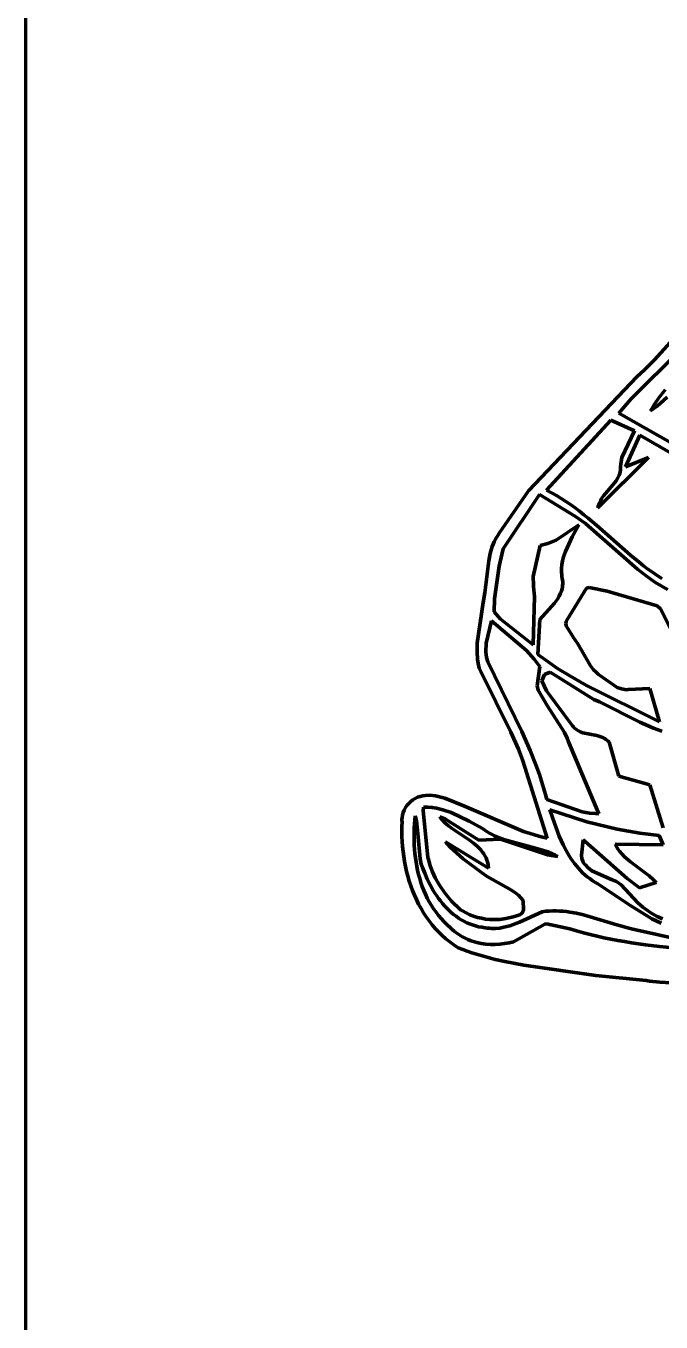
# Model space of a CAD drawing. Header units: millimetres. Extents: x 0 to 12.5, y 0 to 14.6.
# Drawn here: x 0 to 2.212, y 2.787 to 7.299 of the extents above; entities that cross this region are included whole.
import ezdxf

# ---------------------------------------------------------------- set-up
doc = ezdxf.new("R2010")
doc.units = ezdxf.units.MM
doc.layers.add('color#131313ff', color=7, linetype='CONTINUOUS', lineweight=100)
doc.layers.add('color#fcfcfcff', color=7, linetype='CONTINUOUS', lineweight=100)

msp = doc.modelspace()

# ---------------------------------------------------------------- linework, layer by layer
at = {"layer": 'color#131313ff'}
for p, q in [((2.1892, 6.1361), (2.2676, 6.222)), ((2.2803, 6.1714), (2.1064, 5.9994)), ((2.1294, 6.0783), (2.1539, 6.1009)), ((2.1539, 6.1009), (2.1892, 6.1361)), ((1.7503, 5.6805), (2.1294, 6.0783)), ((2.1895, 5.982), (2.2046, 6.0043)), ((2.2337, 6.0071), (2.1984, 5.9758)), ((2.2046, 6.0043), (2.2269, 6.0324)), ((2.1064, 5.9994), (2.0646, 5.9511)), ((2.1984, 5.9758), (2.1759, 5.9585)), ((2.1759, 5.9585), (2.1802, 5.9665)), ((2.1802, 5.9665), (2.1895, 5.982)), ((2.0377, 5.9261), (1.8129, 5.6827)), ((2.1192, 5.8894), (2.0377, 5.9261)), ((2.0646, 5.9511), (2.3041, 5.8153)), ((2.0759, 5.7966), (2.1192, 5.8894)), ((2.1377, 5.8745), (2.0882, 5.7637)), ((2.2753, 5.7957), (2.1377, 5.8745)), ((2.1688, 5.7962), (1.9922, 5.6214)), ((2.0716, 5.7736), (2.0759, 5.7966)), ((2.0882, 5.7637), (2.1688, 5.7962)), ((2.0643, 5.7302), (2.0664, 5.7353)), ((2.0664, 5.7353), (2.0682, 5.7406)), ((2.0682, 5.7406), (2.0696, 5.7462)), ((2.0696, 5.7462), (2.0705, 5.7519)), ((2.0705, 5.7519), (2.071, 5.7579)), ((2.071, 5.7641), (2.0716, 5.7736)), ((2.071, 5.7579), (2.071, 5.7641)), ((2.0117, 5.6628), (2.0459, 5.7022)), ((2.0459, 5.7022), (2.0561, 5.7157)), ((2.0561, 5.7157), (2.0619, 5.7252)), ((2.0619, 5.7252), (2.0643, 5.7302)), ((1.6482, 5.5327), (1.7503, 5.6805)), ((1.7893, 5.6674), (1.6622, 5.4785)), ((1.9145, 5.5911), (1.7893, 5.6674)), ((1.8129, 5.6827), (1.8305, 5.6737)), ((1.8305, 5.6737), (1.8476, 5.6642)), ((1.8476, 5.6642), (1.8643, 5.6541)), ((1.8643, 5.6541), (1.8807, 5.6436)), ((1.8807, 5.6436), (1.8968, 5.6326)), ((1.9972, 5.6383), (1.9996, 5.6435)), ((1.9996, 5.6435), (2.0022, 5.6486)), ((2.0022, 5.6486), (2.0052, 5.6535)), ((2.0052, 5.6535), (2.0117, 5.6628)), ((1.8968, 5.6326), (1.9126, 5.6213)), ((1.9126, 5.6213), (1.9281, 5.6095)), ((1.9281, 5.6095), (1.9435, 5.5975)), ((1.9435, 5.5975), (1.9586, 5.5852)), ((1.9922, 5.6214), (1.9935, 5.6273)), ((1.9935, 5.6273), (1.9952, 5.6329)), ((1.9952, 5.6329), (1.9972, 5.6383)), ((1.8468, 5.5084), (1.9257, 5.562)), ((1.9257, 5.562), (1.9025, 5.5199)), ((1.9485, 5.5666), (1.9145, 5.5911)), ((1.9592, 5.5575), (1.9485, 5.5666)), ((1.9586, 5.5852), (1.9883, 5.56)), ((2.13, 5.4076), (1.9592, 5.5575)), ((1.9883, 5.56), (2.1055, 5.4566)), ((1.631, 5.5025), (1.6347, 5.5102)), ((1.6347, 5.5102), (1.6388, 5.5178)), ((1.6388, 5.5178), (1.6433, 5.5253)), ((1.6433, 5.5253), (1.6482, 5.5327)), ((1.8175, 5.4967), (1.8468, 5.5084)), ((1.9025, 5.5199), (1.8789, 5.4698)), ((1.6118, 5.4373), (1.6171, 5.4623)), ((1.6171, 5.4623), (1.6218, 5.4787)), ((1.6218, 5.4787), (1.6245, 5.4867)), ((1.6245, 5.4867), (1.6276, 5.4946)), ((1.6276, 5.4946), (1.631, 5.5025)), ((1.6622, 5.4785), (1.6484, 5.4187)), ((1.767, 5.3828), (1.7912, 5.4903)), ((1.7912, 5.4903), (1.8175, 5.4967)), ((1.8789, 5.4698), (1.8723, 5.4503)), ((1.5987, 5.3258), (1.6118, 5.4373)), ((1.6484, 5.4187), (1.6315, 5.3046)), ((1.8667, 5.4238), (1.8655, 5.4103)), ((1.869, 5.4372), (1.8667, 5.4238)), ((1.8723, 5.4503), (1.869, 5.4372)), ((2.1055, 5.4566), (2.1356, 5.4319)), ((2.1356, 5.4319), (2.1509, 5.4199)), ((2.1509, 5.4199), (2.1665, 5.4082)), ((1.7675, 5.3526), (1.767, 5.3828)), ((1.8655, 5.4103), (1.8654, 5.4035)), ((1.8654, 5.4035), (1.8656, 5.3966)), ((1.8656, 5.3966), (1.8661, 5.3896)), ((1.8661, 5.3896), (1.8669, 5.3826)), ((1.8669, 5.3826), (1.8682, 5.3756)), ((1.8682, 5.3756), (1.8691, 5.3693)), ((2.1599, 5.3845), (2.13, 5.4076)), ((2.1908, 5.3628), (2.1599, 5.3845)), ((2.1665, 5.4082), (2.1823, 5.3969)), ((2.1823, 5.3969), (2.1984, 5.386)), ((2.1984, 5.386), (2.2148, 5.3755)), ((1.5929, 5.2921), (1.5987, 5.3258)), ((1.7681, 5.3476), (1.7675, 5.3526)), ((1.7718, 5.3126), (1.7681, 5.3476)), ((1.8642, 5.3292), (1.8621, 5.3239)), ((1.866, 5.3346), (1.8642, 5.3292)), ((1.8674, 5.3401), (1.866, 5.3346)), ((1.8685, 5.3457), (1.8674, 5.3401)), ((1.8693, 5.3514), (1.8685, 5.3457)), ((1.8691, 5.3693), (1.8696, 5.3632)), ((1.8696, 5.3572), (1.8693, 5.3514)), ((1.8696, 5.3632), (1.8696, 5.3572)), ((1.8837, 5.2305), (1.9521, 5.3418)), ((1.9521, 5.3418), (1.9623, 5.3442)), ((1.9623, 5.3442), (2.0244, 5.331)), ((2.0244, 5.331), (2.1984, 5.2802)), ((2.2121, 5.3493), (2.1908, 5.3628)), ((2.2341, 5.3367), (2.2121, 5.3493)), ((1.5722, 5.1503), (1.5929, 5.2921)), ((1.6315, 5.3046), (1.6312, 5.2587)), ((1.7666, 5.1443), (1.7718, 5.3126)), ((1.8408, 5.2895), (1.7895, 5.2327)), ((1.8512, 5.3038), (1.8408, 5.2895)), ((1.8571, 5.3137), (1.8512, 5.3038)), ((1.8621, 5.3239), (1.8571, 5.3137)), ((2.1984, 5.2802), (2.2103, 5.2696)), ((1.6312, 5.2587), (1.6513, 5.2354)), ((1.6513, 5.2354), (1.7666, 5.1443)), ((2.2103, 5.2696), (2.2447, 5.2017)), ((1.6216, 5.2281), (1.6031, 5.1499)), ((1.744, 5.1243), (1.6216, 5.2281)), ((1.7895, 5.2327), (1.7834, 5.1102)), ((1.8806, 5.219), (1.8818, 5.2258)), ((1.8816, 5.2103), (1.8806, 5.219)), ((1.9051, 5.173), (1.8816, 5.2103)), ((1.8818, 5.2258), (1.8837, 5.2305)), ((1.5718, 5.1186), (1.5722, 5.1503)), ((1.6031, 5.1499), (1.6022, 5.1199)), ((1.9062, 5.1711), (1.9051, 5.173)), ((1.9222, 5.1483), (1.9062, 5.1711)), ((1.9668, 5.071), (1.9222, 5.1483)), ((1.5734, 5.0949), (1.5718, 5.1186)), ((1.6022, 5.1199), (1.6046, 5.1001)), ((1.6046, 5.1001), (1.6083, 5.0854)), ((1.7707, 5.0944), (1.744, 5.1243)), ((1.7834, 5.1102), (1.8105, 5.0906)), ((1.5756, 5.0791), (1.5734, 5.0949)), ((1.5788, 5.0633), (1.5756, 5.0791)), ((1.5842, 5.0514), (1.5788, 5.0633)), ((1.6083, 5.0854), (1.7275, 4.8427)), ((1.7852, 5.0751), (1.7707, 5.0944)), ((1.781, 5.0016), (1.7897, 5.0684)), ((1.7897, 5.0684), (1.7852, 5.0751)), ((1.8105, 5.0906), (1.852, 5.0625)), ((1.852, 5.0625), (1.8945, 5.0359)), ((1.9771, 5.0579), (1.9668, 5.071)), ((1.9848, 5.0499), (1.9771, 5.0579)), ((1.6895, 4.8404), (1.5842, 5.0514)), ((1.8062, 5.0408), (1.7968, 5.0194)), ((1.7968, 5.0194), (1.8137, 4.9842)), ((1.8261, 5.0492), (1.8062, 5.0408)), ((1.9786, 4.9536), (1.8261, 5.0492)), ((1.8945, 5.0359), (1.9523, 5.0024)), ((1.9932, 5.0424), (1.9848, 5.0499)), ((1.9977, 5.0389), (1.9932, 5.0424)), ((2.0595, 4.9959), (1.9977, 5.0389)), ((1.7845, 4.9867), (1.781, 5.0016)), ((1.7871, 4.9809), (1.7845, 4.9867)), ((1.8154, 4.9328), (1.7871, 4.9809)), ((1.8137, 4.9842), (1.9041, 4.8626)), ((1.9523, 5.0024), (2.2066, 4.8762)), ((2.0742, 4.9907), (2.0595, 4.9959)), ((2.0858, 4.9886), (2.0742, 4.9907)), ((2.0938, 4.9882), (2.0858, 4.9886)), ((2.098, 4.9883), (2.0938, 4.9882)), ((2.1733, 4.9922), (2.098, 4.9883)), ((2.2066, 4.8762), (2.1733, 4.9922)), ((1.8758, 4.839), (1.8154, 4.9328)), ((1.9978, 4.9455), (1.9786, 4.9536)), ((2.1381, 4.8757), (1.9978, 4.9455)), ((2.1855, 4.8543), (2.1381, 4.8757)), ((1.7159, 4.7806), (1.6895, 4.8404)), ((1.7275, 4.8427), (1.7564, 4.7767)), ((1.8846, 4.82), (1.8758, 4.839)), ((1.9041, 4.8626), (1.9074, 4.8585)), ((1.9074, 4.8585), (1.9108, 4.8548)), ((1.9108, 4.8548), (1.9145, 4.8515)), ((1.9145, 4.8515), (1.9184, 4.8486)), ((1.9184, 4.8486), (1.9224, 4.8461)), ((1.9224, 4.8461), (1.9266, 4.8438)), ((1.9266, 4.8438), (1.931, 4.8418)), ((1.931, 4.8418), (1.9401, 4.8385)), ((1.9401, 4.8385), (1.9889, 4.8283)), ((2.2147, 4.8434), (2.1855, 4.8543)), ((1.8896, 4.8068), (1.8846, 4.82)), ((1.9958, 4.5564), (1.8896, 4.8068)), ((1.9889, 4.8283), (2.0029, 4.8241)), ((2.0029, 4.8241), (2.0117, 4.8203)), ((2.0117, 4.8203), (2.0159, 4.818)), ((2.0159, 4.818), (2.02, 4.8153)), ((2.02, 4.8153), (2.0238, 4.8123)), ((2.0238, 4.8123), (2.0274, 4.809)), ((2.0274, 4.809), (2.0309, 4.8052)), ((2.0309, 4.8052), (2.065, 4.6869)), ((1.7298, 4.7438), (1.7159, 4.7806)), ((1.7381, 4.7189), (1.7298, 4.7438)), ((1.7564, 4.7767), (1.7763, 4.7265)), ((1.8154, 4.4714), (1.7381, 4.7189)), ((1.7763, 4.7265), (1.7885, 4.6926)), ((1.7885, 4.6926), (1.7997, 4.6584)), ((1.7997, 4.6584), (1.8099, 4.6237)), ((2.065, 4.6869), (2.1735, 4.6572)), ((2.1735, 4.6572), (2.2196, 4.5074)), ((1.3403, 4.5989), (1.3478, 4.6047)), ((1.3478, 4.6047), (1.3559, 4.6096)), ((1.3559, 4.6096), (1.3644, 4.6137)), ((1.3644, 4.6137), (1.3732, 4.6168)), ((1.3732, 4.6168), (1.3824, 4.6189)), ((1.3824, 4.6189), (1.3917, 4.6199)), ((1.3917, 4.6199), (1.4066, 4.6206)), ((1.4066, 4.6206), (1.426, 4.6189)), ((1.426, 4.6189), (1.459, 4.6105)), ((1.459, 4.6105), (1.5273, 4.5826)), ((1.8099, 4.6237), (1.8145, 4.6062)), ((1.8145, 4.6062), (1.9375, 4.5635)), ((1.3112, 4.5517), (1.3137, 4.5607)), ((1.3137, 4.5607), (1.3172, 4.5693)), ((1.3172, 4.5693), (1.3217, 4.5776)), ((1.3217, 4.5776), (1.3271, 4.5853)), ((1.3271, 4.5853), (1.3333, 4.5924)), ((1.3333, 4.5924), (1.3403, 4.5989)), ((1.3843, 4.5797), (1.3836, 4.5675)), ((1.3836, 4.5675), (1.4001, 4.4041)), ((1.3997, 4.5794), (1.3843, 4.5797)), ((1.415, 4.578), (1.3997, 4.5794)), ((1.43, 4.5756), (1.415, 4.578)), ((1.4522, 4.5703), (1.43, 4.5756)), ((1.4811, 4.5605), (1.4522, 4.5703)), ((1.5438, 4.5307), (1.4811, 4.5605)), ((1.5273, 4.5826), (1.7333, 4.4948)), ((1.9535, 4.5285), (1.8247, 4.57)), ((1.8247, 4.57), (1.8348, 4.5395)), ((1.9375, 4.5635), (1.9629, 4.5584)), ((1.9629, 4.5584), (1.9825, 4.5566)), ((1.3096, 4.511), (1.3103, 4.5281)), ((1.3097, 4.5376), (1.3099, 4.5424)), ((1.3098, 4.5329), (1.3097, 4.5376)), ((1.3103, 4.5281), (1.3098, 4.5329)), ((1.3099, 4.5424), (1.3112, 4.5517)), ((1.353, 4.5207), (1.3522, 4.5061)), ((1.3542, 4.5352), (1.353, 4.5207)), ((1.3556, 4.5496), (1.3542, 4.5352)), ((1.3602, 4.5312), (1.3556, 4.5496)), ((1.3655, 4.4874), (1.3602, 4.5312)), ((1.4466, 4.539), (1.4414, 4.546)), ((1.4414, 4.546), (1.4615, 4.5372)), ((1.4523, 4.5325), (1.4466, 4.539)), ((1.4583, 4.5262), (1.4523, 4.5325)), ((1.4647, 4.5202), (1.4583, 4.5262)), ((1.4615, 4.5372), (1.5774, 4.4644)), ((1.4714, 4.5145), (1.4647, 4.5202)), ((1.4854, 4.5037), (1.4714, 4.5145)), ((1.5905, 4.5046), (1.5438, 4.5307)), ((1.8348, 4.5395), (1.8578, 4.4781)), ((2.0588, 4.5027), (1.9535, 4.5285)), ((1.9825, 4.5566), (1.9958, 4.5564)), ((1.3095, 4.4938), (1.3096, 4.511)), ((1.3098, 4.4765), (1.3095, 4.4938)), ((1.3106, 4.4592), (1.3098, 4.4765)), ((1.3518, 4.4914), (1.3517, 4.4767)), ((1.3517, 4.4767), (1.3519, 4.4619)), ((1.3522, 4.5061), (1.3518, 4.4914)), ((1.3728, 4.3995), (1.3655, 4.4874)), ((1.5452, 4.464), (1.4854, 4.5037)), ((1.5774, 4.4644), (1.6524, 4.4677)), ((1.5985, 4.4988), (1.5905, 4.5046)), ((1.6067, 4.4935), (1.5985, 4.4988)), ((1.6151, 4.4886), (1.6067, 4.4935)), ((1.6236, 4.484), (1.6151, 4.4886)), ((1.6322, 4.4798), (1.6236, 4.484)), ((1.6499, 4.4722), (1.6322, 4.4798)), ((1.668, 4.4656), (1.6499, 4.4722)), ((1.6524, 4.4677), (1.8168, 4.4137)), ((1.7333, 4.4948), (1.7946, 4.4765)), ((1.7946, 4.4765), (1.8154, 4.4714)), ((1.8578, 4.4781), (1.8714, 4.4481)), ((2.1387, 4.4885), (2.0588, 4.5027)), ((2.2058, 4.4802), (2.1387, 4.4885)), ((2.2196, 4.4485), (2.2058, 4.4802)), ((1.3119, 4.4419), (1.3106, 4.4592)), ((1.3137, 4.4245), (1.3119, 4.4419)), ((1.316, 4.4072), (1.3137, 4.4245)), ((1.3519, 4.4619), (1.3525, 4.4471)), ((1.3525, 4.4471), (1.3534, 4.4323)), ((1.3534, 4.4323), (1.3548, 4.4176)), ((1.4763, 4.4406), (1.4618, 4.4582)), ((1.4618, 4.4582), (1.6115, 4.3673)), ((1.5232, 4.3995), (1.4763, 4.4406)), ((1.5593, 4.4536), (1.5452, 4.464)), ((1.566, 4.4481), (1.5593, 4.4536)), ((1.5724, 4.4425), (1.566, 4.4481)), ((1.5785, 4.4366), (1.5724, 4.4425)), ((1.5843, 4.4304), (1.5785, 4.4366)), ((1.5896, 4.424), (1.5843, 4.4304)), ((1.5944, 4.4172), (1.5896, 4.424)), ((1.7618, 4.4404), (1.668, 4.4656)), ((1.799, 4.4297), (1.7618, 4.4404)), ((1.8173, 4.4234), (1.799, 4.4297)), ((1.8351, 4.4161), (1.8173, 4.4234)), ((1.8714, 4.4481), (1.8814, 4.4287)), ((1.8814, 4.4287), (1.8924, 4.4099)), ((1.9354, 4.412), (1.9406, 4.4656)), ((1.9406, 4.4656), (1.9477, 4.4602)), ((1.9477, 4.4602), (2.0945, 4.3303)), ((2.056, 4.4439), (2.0529, 4.4502)), ((2.0529, 4.4502), (2.2196, 4.4485)), ((2.0594, 4.4379), (2.056, 4.4439)), ((2.0631, 4.4321), (2.0594, 4.4379)), ((2.067, 4.4266), (2.0631, 4.4321)), ((2.0755, 4.4163), (2.067, 4.4266)), ((1.3188, 4.39), (1.316, 4.4072)), ((1.3221, 4.3728), (1.3188, 4.39)), ((1.3548, 4.4176), (1.3565, 4.4029)), ((1.3565, 4.4029), (1.3587, 4.3882)), ((1.3587, 4.3882), (1.3612, 4.3736)), ((1.3772, 4.3811), (1.3728, 4.3995)), ((1.3813, 4.369), (1.3772, 4.3811)), ((1.4001, 4.4041), (1.4017, 4.3967)), ((1.4017, 4.3967), (1.4079, 4.375)), ((1.5872, 4.3518), (1.5232, 4.3995)), ((1.5987, 4.41), (1.5944, 4.4172)), ((1.6025, 4.4024), (1.5987, 4.41)), ((1.6058, 4.3943), (1.6025, 4.4024)), ((1.6084, 4.3858), (1.6058, 4.3943)), ((1.6103, 4.3768), (1.6084, 4.3858)), ((1.8168, 4.4137), (1.8524, 4.4077)), ((1.8438, 4.4121), (1.8351, 4.4161)), ((1.8524, 4.4077), (1.8438, 4.4121)), ((1.8924, 4.4099), (1.8982, 4.4008)), ((1.8982, 4.4008), (1.9043, 4.3919)), ((1.9043, 4.3919), (1.9106, 4.3832)), ((1.9106, 4.3832), (1.9173, 4.3748)), ((1.9366, 4.3998), (1.9354, 4.412)), ((1.9393, 4.3912), (1.9366, 4.3998)), ((1.9422, 4.3858), (1.9393, 4.3912)), ((1.9461, 4.3808), (1.9422, 4.3858)), ((1.9485, 4.3784), (1.9461, 4.3808)), ((1.9575, 4.3687), (1.9485, 4.3784)), ((2.0848, 4.4067), (2.0755, 4.4163)), ((2.1052, 4.3892), (2.0848, 4.4067)), ((2.1712, 4.3404), (2.1052, 4.3892)), ((1.326, 4.3557), (1.3221, 4.3728)), ((1.3303, 4.3388), (1.326, 4.3557)), ((1.3352, 4.3221), (1.3303, 4.3388)), ((1.3612, 4.3736), (1.3642, 4.3592)), ((1.3642, 4.3592), (1.3676, 4.3449)), ((1.3676, 4.3449), (1.3715, 4.3307)), ((1.3891, 4.3489), (1.3813, 4.369)), ((1.3979, 4.3288), (1.3891, 4.3489)), ((1.4079, 4.375), (1.4158, 4.3539)), ((1.4158, 4.3539), (1.4253, 4.3334)), ((1.4253, 4.3334), (1.4402, 4.3071)), ((1.6069, 4.338), (1.5872, 4.3518)), ((1.6914, 4.2908), (1.6069, 4.338)), ((1.6115, 4.3673), (1.6103, 4.3768)), ((1.9173, 4.3748), (1.9242, 4.3666)), ((1.9242, 4.3666), (1.9315, 4.3587)), ((1.9315, 4.3587), (1.939, 4.3511)), ((1.939, 4.3511), (1.9469, 4.3438)), ((1.9469, 4.3438), (1.9552, 4.3369)), ((1.9552, 4.3369), (1.9637, 4.3303)), ((1.9709, 4.3581), (1.9575, 4.3687)), ((2.0416, 4.3268), (1.9709, 4.3581)), ((2.1863, 4.3267), (2.1712, 4.3404)), ((1.3407, 4.3055), (1.3352, 4.3221)), ((1.3467, 4.2892), (1.3407, 4.3055)), ((1.3532, 4.2731), (1.3467, 4.2892)), ((1.3715, 4.3307), (1.3759, 4.3167)), ((1.3759, 4.3167), (1.3807, 4.3028)), ((1.3807, 4.3028), (1.386, 4.2892)), ((1.386, 4.2892), (1.3917, 4.2759)), ((1.4078, 4.309), (1.3979, 4.3288)), ((1.4187, 4.2896), (1.4078, 4.309)), ((1.4246, 4.2801), (1.4187, 4.2896)), ((1.4402, 4.3071), (1.4575, 4.2823)), ((1.7059, 4.2803), (1.6914, 4.2908)), ((1.9637, 4.3303), (1.9727, 4.324)), ((1.9727, 4.324), (1.982, 4.3182)), ((1.982, 4.3182), (1.9918, 4.3127)), ((1.9918, 4.3127), (2.1039, 4.2378)), ((2.0573, 4.3199), (2.0416, 4.3268)), ((2.0727, 4.3088), (2.0573, 4.3199)), ((2.1311, 4.2464), (2.0727, 4.3088)), ((2.0945, 4.3303), (2.1371, 4.2979)), ((2.1371, 4.2979), (2.1955, 4.3167)), ((2.1955, 4.3167), (2.1863, 4.3267)), ((1.3603, 4.2573), (1.3532, 4.2731)), ((1.3679, 4.2418), (1.3603, 4.2573)), ((1.3762, 4.2267), (1.3679, 4.2418)), ((1.3917, 4.2759), (1.398, 4.2627)), ((1.398, 4.2627), (1.4048, 4.2499)), ((1.4048, 4.2499), (1.4121, 4.2373)), ((1.4308, 4.2708), (1.4246, 4.2801)), ((1.4372, 4.2618), (1.4308, 4.2708)), ((1.4439, 4.2529), (1.4372, 4.2618)), ((1.4508, 4.2443), (1.4439, 4.2529)), ((1.458, 4.236), (1.4508, 4.2443)), ((1.4575, 4.2823), (1.4817, 4.2532)), ((1.4817, 4.2532), (1.5141, 4.2218)), ((1.7151, 4.2726), (1.7059, 4.2803)), ((1.7236, 4.2641), (1.7151, 4.2726)), ((1.7316, 4.2548), (1.7236, 4.2641)), ((1.7333, 4.2221), (1.7316, 4.2548)), ((2.1489, 4.2307), (2.1311, 4.2464)), ((1.3849, 4.2119), (1.3762, 4.2267)), ((1.3943, 4.1975), (1.3849, 4.2119)), ((1.4043, 4.1835), (1.3943, 4.1975)), ((1.4121, 4.2373), (1.42, 4.225)), ((1.42, 4.225), (1.4284, 4.2131)), ((1.4284, 4.2131), (1.4374, 4.2016)), ((1.4374, 4.2016), (1.4469, 4.1904)), ((1.4655, 4.2279), (1.458, 4.236)), ((1.4733, 4.2202), (1.4655, 4.2279)), ((1.4813, 4.2128), (1.4733, 4.2202)), ((1.4896, 4.2058), (1.4813, 4.2128)), ((1.4982, 4.1992), (1.4896, 4.2058)), ((1.5071, 4.193), (1.4982, 4.1992)), ((1.5141, 4.2218), (1.5202, 4.2179)), ((1.5202, 4.2179), (1.5328, 4.2109)), ((1.5328, 4.2109), (1.5457, 4.2048)), ((1.5457, 4.2048), (1.5591, 4.1997)), ((1.5591, 4.1997), (1.5727, 4.1955)), ((1.6928, 4.1957), (1.7134, 4.2022)), ((1.7134, 4.2022), (1.7158, 4.2027)), ((1.7158, 4.2027), (1.7202, 4.2042)), ((1.798, 4.215), (1.7188, 4.179)), ((1.7202, 4.2042), (1.7255, 4.2077)), ((1.7255, 4.2077), (1.7295, 4.2124)), ((1.7295, 4.2124), (1.7333, 4.2221)), ((1.8103, 4.2166), (1.798, 4.215)), ((1.8225, 4.2176), (1.8103, 4.2166)), ((1.8347, 4.2181), (1.8225, 4.2176)), ((1.8468, 4.2181), (1.8347, 4.2181)), ((1.8588, 4.2177), (1.8468, 4.2181)), ((1.8708, 4.2168), (1.8588, 4.2177)), ((1.8827, 4.2156), (1.8708, 4.2168)), ((1.8946, 4.2139), (1.8827, 4.2156)), ((1.9182, 4.2097), (1.8946, 4.2139)), ((1.9417, 4.2044), (1.9182, 4.2097)), ((2.0582, 4.1699), (1.9417, 4.2044)), ((2.1039, 4.2378), (2.1804, 4.1907)), ((2.1568, 4.2252), (2.1489, 4.2307)), ((2.1681, 4.2167), (2.1568, 4.2252)), ((2.1798, 4.2091), (2.1681, 4.2167)), ((2.1981, 4.199), (2.1798, 4.2091)), ((2.2172, 4.1907), (2.1981, 4.199)), ((1.4148, 4.1699), (1.4043, 4.1835)), ((1.4259, 4.1568), (1.4148, 4.1699)), ((1.4377, 4.1443), (1.4259, 4.1568)), ((1.4469, 4.1904), (1.457, 4.1796)), ((1.457, 4.1796), (1.4677, 4.1692)), ((1.4677, 4.1692), (1.479, 4.1592)), ((1.479, 4.1592), (1.485, 4.1534)), ((1.485, 4.1534), (1.4912, 4.1479)), ((1.5162, 4.1872), (1.5071, 4.193)), ((1.5256, 4.1819), (1.5162, 4.1872)), ((1.5353, 4.1771), (1.5256, 4.1819)), ((1.5453, 4.1728), (1.5353, 4.1771)), ((1.5555, 4.169), (1.5453, 4.1728)), ((1.5661, 4.1658), (1.5555, 4.169)), ((1.5769, 4.1631), (1.5661, 4.1658)), ((1.5727, 4.1955), (1.5865, 4.1922)), ((1.588, 4.161), (1.5769, 4.1631)), ((1.5865, 4.1922), (1.6006, 4.1898)), ((1.5993, 4.1596), (1.588, 4.161)), ((1.6068, 4.1584), (1.5993, 4.1596)), ((1.6006, 4.1898), (1.6148, 4.1883)), ((1.6142, 4.1575), (1.6068, 4.1584)), ((1.6215, 4.1571), (1.6142, 4.1575)), ((1.6148, 4.1883), (1.629, 4.1877)), ((1.6288, 4.157), (1.6215, 4.1571)), ((1.636, 4.1572), (1.6288, 4.157)), ((1.629, 4.1877), (1.6505, 4.1884)), ((1.6502, 4.1585), (1.636, 4.1572)), ((1.6643, 4.161), (1.6502, 4.1585)), ((1.6505, 4.1884), (1.6718, 4.1911)), ((1.685, 4.1664), (1.6643, 4.161)), ((1.6718, 4.1911), (1.6928, 4.1957)), ((1.7188, 4.179), (1.685, 4.1664)), ((1.6986, 4.1107), (1.807, 4.1723)), ((1.807, 4.1723), (1.8132, 4.1729)), ((1.8132, 4.1729), (1.8943, 4.1553)), ((1.8943, 4.1553), (1.9179, 4.1483)), ((2.1049, 4.1568), (2.0582, 4.1699)), ((2.1284, 4.1513), (2.1049, 4.1568)), ((2.1804, 4.1907), (2.2128, 4.1751)), ((1.45, 4.1322), (1.4377, 4.1443)), ((1.463, 4.1207), (1.45, 4.1322)), ((1.4766, 4.1098), (1.463, 4.1207)), ((1.4908, 4.0995), (1.4766, 4.1098)), ((1.4912, 4.1479), (1.4976, 4.1427)), ((1.4976, 4.1427), (1.5041, 4.1378)), ((1.5041, 4.1378), (1.5109, 4.1333)), ((1.5109, 4.1333), (1.5178, 4.1291)), ((1.5178, 4.1291), (1.5249, 4.1252)), ((1.5249, 4.1252), (1.5321, 4.1216)), ((1.5321, 4.1216), (1.5394, 4.1183)), ((1.5394, 4.1183), (1.5469, 4.1153)), ((1.5469, 4.1153), (1.5545, 4.1126)), ((1.5545, 4.1126), (1.57, 4.108)), ((1.57, 4.108), (1.5858, 4.1046)), ((1.6668, 4.104), (1.6829, 4.1069)), ((1.6829, 4.1069), (1.6986, 4.1107)), ((1.9179, 4.1483), (1.9416, 4.1417)), ((1.9416, 4.1417), (1.9653, 4.1355)), ((1.9653, 4.1355), (1.9892, 4.1299)), ((1.9892, 4.1299), (2.0131, 4.1246)), ((2.0131, 4.1246), (2.0371, 4.1197)), ((2.0371, 4.1197), (2.0611, 4.1152)), ((2.0611, 4.1152), (2.0852, 4.1111)), ((2.0852, 4.1111), (2.1094, 4.1073)), ((2.1094, 4.1073), (2.1579, 4.1005)), ((2.1402, 4.1489), (2.1284, 4.1513)), ((2.2644, 4.1212), (2.1402, 4.1489)), ((1.5056, 4.0898), (1.4908, 4.0995)), ((1.5214, 4.0836), (1.5056, 4.0898)), ((1.5373, 4.0777), (1.5214, 4.0836)), ((1.5534, 4.0722), (1.5373, 4.0777)), ((1.5694, 4.067), (1.5534, 4.0722)), ((1.6019, 4.0576), (1.5694, 4.067)), ((1.5858, 4.1046), (1.6019, 4.1024)), ((1.6019, 4.1024), (1.6181, 4.1012)), ((1.6181, 4.1012), (1.6344, 4.1011)), ((1.6344, 4.1011), (1.6506, 4.102)), ((1.6506, 4.102), (1.6668, 4.104)), ((2.1579, 4.1005), (2.2066, 4.0947)), ((2.2066, 4.0947), (2.2798, 4.0876)), ((1.6346, 4.0493), (1.6019, 4.0576)), ((1.6676, 4.042), (1.6346, 4.0493)), ((1.7341, 4.0297), (1.6676, 4.042)), ((1.9854, 3.9927), (1.7341, 4.0297)), ((2.1601, 3.9753), (1.9854, 3.9927)), ((2.1721, 3.9736), (2.1601, 3.9753)), ((2.2081, 3.9699), (2.1721, 3.9736)), ((2.2682, 3.967), (2.2081, 3.9699))]:
    msp.add_line(p, q, dxfattribs=at)
at = {"layer": 'color#fcfcfcff'}
for p, q in [((0, 0), (0, 14.5972)), ((2.2676, 6.222), (2.1892, 6.1361)), ((2.1064, 5.9994), (2.2803, 6.1714)), ((2.1539, 6.1009), (2.1294, 6.0783)), ((2.1892, 6.1361), (2.1539, 6.1009)), ((2.1294, 6.0783), (1.7503, 5.6805)), ((2.2046, 6.0043), (2.1895, 5.982)), ((2.1984, 5.9758), (2.2337, 6.0071)), ((2.2269, 6.0324), (2.2046, 6.0043)), ((2.0646, 5.9511), (2.1064, 5.9994)), ((2.1759, 5.9585), (2.1984, 5.9758)), ((2.1802, 5.9665), (2.1759, 5.9585)), ((2.1895, 5.982), (2.1802, 5.9665)), ((1.8129, 5.6827), (2.0377, 5.9261)), ((2.0377, 5.9261), (2.1192, 5.8894)), ((2.3041, 5.8153), (2.0646, 5.9511)), ((2.1192, 5.8894), (2.0759, 5.7966)), ((2.0882, 5.7637), (2.1377, 5.8745)), ((2.1377, 5.8745), (2.2753, 5.7957)), ((1.9922, 5.6214), (2.1688, 5.7962)), ((2.0759, 5.7966), (2.0716, 5.7736)), ((2.1688, 5.7962), (2.0882, 5.7637)), ((2.0664, 5.7353), (2.0643, 5.7302)), ((2.0682, 5.7406), (2.0664, 5.7353)), ((2.0696, 5.7462), (2.0682, 5.7406)), ((2.0705, 5.7519), (2.0696, 5.7462)), ((2.071, 5.7579), (2.0705, 5.7519)), ((2.0716, 5.7736), (2.071, 5.7641)), ((2.071, 5.7641), (2.071, 5.7579)), ((2.0459, 5.7022), (2.0117, 5.6628)), ((2.0561, 5.7157), (2.0459, 5.7022)), ((2.0619, 5.7252), (2.0561, 5.7157)), ((2.0643, 5.7302), (2.0619, 5.7252)), ((1.7503, 5.6805), (1.6482, 5.5327)), ((1.6622, 5.4785), (1.7893, 5.6674)), ((1.7893, 5.6674), (1.9145, 5.5911)), ((1.8305, 5.6737), (1.8129, 5.6827)), ((1.8476, 5.6642), (1.8305, 5.6737)), ((1.8643, 5.6541), (1.8476, 5.6642)), ((1.8807, 5.6436), (1.8643, 5.6541)), ((1.8968, 5.6326), (1.8807, 5.6436)), ((1.9996, 5.6435), (1.9972, 5.6383)), ((2.0022, 5.6486), (1.9996, 5.6435)), ((2.0052, 5.6535), (2.0022, 5.6486)), ((2.0117, 5.6628), (2.0052, 5.6535)), ((1.9126, 5.6213), (1.8968, 5.6326)), ((1.9281, 5.6095), (1.9126, 5.6213)), ((1.9435, 5.5975), (1.9281, 5.6095)), ((1.9586, 5.5852), (1.9435, 5.5975)), ((1.9935, 5.6273), (1.9922, 5.6214)), ((1.9952, 5.6329), (1.9935, 5.6273)), ((1.9972, 5.6383), (1.9952, 5.6329)), ((1.9257, 5.562), (1.8468, 5.5084)), ((1.9025, 5.5199), (1.9257, 5.562)), ((1.9145, 5.5911), (1.9485, 5.5666)), ((1.9485, 5.5666), (1.9592, 5.5575)), ((1.9883, 5.56), (1.9586, 5.5852)), ((1.9592, 5.5575), (2.13, 5.4076)), ((2.1055, 5.4566), (1.9883, 5.56)), ((1.6347, 5.5102), (1.631, 5.5025)), ((1.6388, 5.5178), (1.6347, 5.5102)), ((1.6433, 5.5253), (1.6388, 5.5178)), ((1.6482, 5.5327), (1.6433, 5.5253)), ((1.8468, 5.5084), (1.8175, 5.4967)), ((1.8789, 5.4698), (1.9025, 5.5199)), ((1.6171, 5.4623), (1.6118, 5.4373)), ((1.6218, 5.4787), (1.6171, 5.4623)), ((1.6245, 5.4867), (1.6218, 5.4787)), ((1.6276, 5.4946), (1.6245, 5.4867)), ((1.631, 5.5025), (1.6276, 5.4946)), ((1.6484, 5.4187), (1.6622, 5.4785)), ((1.7912, 5.4903), (1.767, 5.3828)), ((1.8175, 5.4967), (1.7912, 5.4903)), ((1.8723, 5.4503), (1.8789, 5.4698)), ((1.6118, 5.4373), (1.5987, 5.3258)), ((1.6315, 5.3046), (1.6484, 5.4187)), ((1.8655, 5.4103), (1.8667, 5.4238)), ((1.8667, 5.4238), (1.869, 5.4372)), ((1.869, 5.4372), (1.8723, 5.4503)), ((2.1356, 5.4319), (2.1055, 5.4566)), ((2.1509, 5.4199), (2.1356, 5.4319)), ((2.1665, 5.4082), (2.1509, 5.4199)), ((1.767, 5.3828), (1.7675, 5.3526)), ((1.8654, 5.4035), (1.8655, 5.4103)), ((1.8656, 5.3966), (1.8654, 5.4035)), ((1.8661, 5.3896), (1.8656, 5.3966)), ((1.8669, 5.3826), (1.8661, 5.3896)), ((1.8682, 5.3756), (1.8669, 5.3826)), ((1.8691, 5.3693), (1.8682, 5.3756)), ((2.13, 5.4076), (2.1599, 5.3845)), ((2.1599, 5.3845), (2.1908, 5.3628)), ((2.1823, 5.3969), (2.1665, 5.4082)), ((2.1984, 5.386), (2.1823, 5.3969)), ((2.2148, 5.3755), (2.1984, 5.386)), ((1.5987, 5.3258), (1.5929, 5.2921)), ((1.7675, 5.3526), (1.7681, 5.3476)), ((1.7681, 5.3476), (1.7718, 5.3126)), ((1.8621, 5.3239), (1.8642, 5.3292)), ((1.8642, 5.3292), (1.866, 5.3346)), ((1.866, 5.3346), (1.8674, 5.3401)), ((1.8674, 5.3401), (1.8685, 5.3457)), ((1.8685, 5.3457), (1.8693, 5.3514)), ((1.8696, 5.3632), (1.8691, 5.3693)), ((1.8693, 5.3514), (1.8696, 5.3572)), ((1.8696, 5.3572), (1.8696, 5.3632)), ((1.9521, 5.3418), (1.8837, 5.2305)), ((1.9623, 5.3442), (1.9521, 5.3418)), ((2.0244, 5.331), (1.9623, 5.3442)), ((2.1984, 5.2802), (2.0244, 5.331)), ((2.1908, 5.3628), (2.2121, 5.3493)), ((2.2121, 5.3493), (2.2341, 5.3367)), ((1.5929, 5.2921), (1.5722, 5.1503)), ((1.6312, 5.2587), (1.6315, 5.3046)), ((1.7718, 5.3126), (1.7666, 5.1443)), ((1.7895, 5.2327), (1.8408, 5.2895)), ((1.8408, 5.2895), (1.8512, 5.3038)), ((1.8512, 5.3038), (1.8571, 5.3137)), ((1.8571, 5.3137), (1.8621, 5.3239)), ((2.2103, 5.2696), (2.1984, 5.2802)), ((1.6513, 5.2354), (1.6312, 5.2587)), ((1.7666, 5.1443), (1.6513, 5.2354)), ((2.2447, 5.2017), (2.2103, 5.2696)), ((1.6031, 5.1499), (1.6216, 5.2281)), ((1.6216, 5.2281), (1.744, 5.1243)), ((1.7834, 5.1102), (1.7895, 5.2327)), ((1.8818, 5.2258), (1.8806, 5.219)), ((1.8806, 5.219), (1.8816, 5.2103)), ((1.8816, 5.2103), (1.9051, 5.173)), ((1.8837, 5.2305), (1.8818, 5.2258)), ((1.5722, 5.1503), (1.5718, 5.1186)), ((1.6022, 5.1199), (1.6031, 5.1499)), ((1.9051, 5.173), (1.9062, 5.1711)), ((1.9062, 5.1711), (1.9222, 5.1483)), ((1.9222, 5.1483), (1.9668, 5.071)), ((1.5718, 5.1186), (1.5734, 5.0949)), ((1.6046, 5.1001), (1.6022, 5.1199)), ((1.6083, 5.0854), (1.6046, 5.1001)), ((1.744, 5.1243), (1.7707, 5.0944)), ((1.8105, 5.0906), (1.7834, 5.1102)), ((1.5734, 5.0949), (1.5756, 5.0791)), ((1.5756, 5.0791), (1.5788, 5.0633)), ((1.5788, 5.0633), (1.5842, 5.0514)), ((1.7275, 4.8427), (1.6083, 5.0854)), ((1.7707, 5.0944), (1.7852, 5.0751)), ((1.7897, 5.0684), (1.781, 5.0016)), ((1.7852, 5.0751), (1.7897, 5.0684)), ((1.852, 5.0625), (1.8105, 5.0906)), ((1.8945, 5.0359), (1.852, 5.0625)), ((1.9668, 5.071), (1.9771, 5.0579)), ((1.9771, 5.0579), (1.9848, 5.0499)), ((1.5842, 5.0514), (1.6895, 4.8404)), ((1.7968, 5.0194), (1.8062, 5.0408)), ((1.8137, 4.9842), (1.7968, 5.0194)), ((1.8062, 5.0408), (1.8261, 5.0492)), ((1.8261, 5.0492), (1.9786, 4.9536)), ((1.9523, 5.0024), (1.8945, 5.0359)), ((1.9848, 5.0499), (1.9932, 5.0424)), ((1.9932, 5.0424), (1.9977, 5.0389)), ((1.9977, 5.0389), (2.0595, 4.9959)), ((1.781, 5.0016), (1.7845, 4.9867)), ((1.7845, 4.9867), (1.7871, 4.9809)), ((1.7871, 4.9809), (1.8154, 4.9328)), ((1.9041, 4.8626), (1.8137, 4.9842)), ((2.2066, 4.8762), (1.9523, 5.0024)), ((2.0595, 4.9959), (2.0742, 4.9907)), ((2.0742, 4.9907), (2.0858, 4.9886)), ((2.0858, 4.9886), (2.0938, 4.9882)), ((2.0938, 4.9882), (2.098, 4.9883)), ((2.098, 4.9883), (2.1733, 4.9922)), ((2.1733, 4.9922), (2.2066, 4.8762)), ((1.8154, 4.9328), (1.8758, 4.839)), ((1.9786, 4.9536), (1.9978, 4.9455)), ((1.9978, 4.9455), (2.1381, 4.8757)), ((2.1381, 4.8757), (2.1855, 4.8543)), ((1.6895, 4.8404), (1.7159, 4.7806)), ((1.7564, 4.7767), (1.7275, 4.8427)), ((1.8758, 4.839), (1.8846, 4.82)), ((1.9074, 4.8585), (1.9041, 4.8626)), ((1.9108, 4.8548), (1.9074, 4.8585)), ((1.9145, 4.8515), (1.9108, 4.8548)), ((1.9184, 4.8486), (1.9145, 4.8515)), ((1.9224, 4.8461), (1.9184, 4.8486)), ((1.9266, 4.8438), (1.9224, 4.8461)), ((1.931, 4.8418), (1.9266, 4.8438)), ((1.9401, 4.8385), (1.931, 4.8418)), ((1.9889, 4.8283), (1.9401, 4.8385)), ((2.1855, 4.8543), (2.2147, 4.8434)), ((1.8846, 4.82), (1.8896, 4.8068)), ((1.8896, 4.8068), (1.9958, 4.5564)), ((2.0029, 4.8241), (1.9889, 4.8283)), ((2.0117, 4.8203), (2.0029, 4.8241)), ((2.0159, 4.818), (2.0117, 4.8203)), ((2.02, 4.8153), (2.0159, 4.818)), ((2.0238, 4.8123), (2.02, 4.8153)), ((2.0274, 4.809), (2.0238, 4.8123)), ((2.0309, 4.8052), (2.0274, 4.809)), ((2.065, 4.6869), (2.0309, 4.8052)), ((1.7159, 4.7806), (1.7298, 4.7438)), ((1.7298, 4.7438), (1.7381, 4.7189)), ((1.7763, 4.7265), (1.7564, 4.7767)), ((1.7381, 4.7189), (1.8154, 4.4714)), ((1.7885, 4.6926), (1.7763, 4.7265)), ((1.7997, 4.6584), (1.7885, 4.6926)), ((1.8099, 4.6237), (1.7997, 4.6584)), ((2.1735, 4.6572), (2.065, 4.6869)), ((2.2196, 4.5074), (2.1735, 4.6572)), ((1.3478, 4.6047), (1.3403, 4.5989)), ((1.3559, 4.6096), (1.3478, 4.6047)), ((1.3644, 4.6137), (1.3559, 4.6096)), ((1.3732, 4.6168), (1.3644, 4.6137)), ((1.3824, 4.6189), (1.3732, 4.6168)), ((1.3917, 4.6199), (1.3824, 4.6189)), ((1.4066, 4.6206), (1.3917, 4.6199)), ((1.426, 4.6189), (1.4066, 4.6206)), ((1.459, 4.6105), (1.426, 4.6189)), ((1.5273, 4.5826), (1.459, 4.6105)), ((1.8145, 4.6062), (1.8099, 4.6237)), ((1.9375, 4.5635), (1.8145, 4.6062)), ((1.3137, 4.5607), (1.3112, 4.5517)), ((1.3172, 4.5693), (1.3137, 4.5607)), ((1.3217, 4.5776), (1.3172, 4.5693)), ((1.3271, 4.5853), (1.3217, 4.5776)), ((1.3333, 4.5924), (1.3271, 4.5853)), ((1.3403, 4.5989), (1.3333, 4.5924)), ((1.3836, 4.5675), (1.3843, 4.5797)), ((1.4001, 4.4041), (1.3836, 4.5675)), ((1.3843, 4.5797), (1.3997, 4.5794)), ((1.3997, 4.5794), (1.415, 4.578)), ((1.415, 4.578), (1.43, 4.5756)), ((1.43, 4.5756), (1.4522, 4.5703)), ((1.4522, 4.5703), (1.4811, 4.5605)), ((1.4811, 4.5605), (1.5438, 4.5307)), ((1.7333, 4.4948), (1.5273, 4.5826)), ((1.8348, 4.5395), (1.8247, 4.57)), ((1.8247, 4.57), (1.9535, 4.5285)), ((1.9629, 4.5584), (1.9375, 4.5635)), ((1.9825, 4.5566), (1.9629, 4.5584)), ((1.3103, 4.5281), (1.3096, 4.511)), ((1.3099, 4.5424), (1.3097, 4.5376)), ((1.3097, 4.5376), (1.3098, 4.5329)), ((1.3098, 4.5329), (1.3103, 4.5281)), ((1.3112, 4.5517), (1.3099, 4.5424)), ((1.3522, 4.5061), (1.353, 4.5207)), ((1.353, 4.5207), (1.3542, 4.5352)), ((1.3542, 4.5352), (1.3556, 4.5496)), ((1.3556, 4.5496), (1.3602, 4.5312)), ((1.3602, 4.5312), (1.3655, 4.4874)), ((1.4615, 4.5372), (1.4414, 4.546)), ((1.4414, 4.546), (1.4466, 4.539)), ((1.4466, 4.539), (1.4523, 4.5325)), ((1.4523, 4.5325), (1.4583, 4.5262)), ((1.4583, 4.5262), (1.4647, 4.5202)), ((1.5774, 4.4644), (1.4615, 4.5372)), ((1.4647, 4.5202), (1.4714, 4.5145)), ((1.4714, 4.5145), (1.4854, 4.5037)), ((1.5438, 4.5307), (1.5905, 4.5046)), ((1.8578, 4.4781), (1.8348, 4.5395)), ((1.9535, 4.5285), (2.0588, 4.5027)), ((1.9958, 4.5564), (1.9825, 4.5566)), ((1.3096, 4.511), (1.3095, 4.4938)), ((1.3095, 4.4938), (1.3098, 4.4765)), ((1.3098, 4.4765), (1.3106, 4.4592)), ((1.3517, 4.4767), (1.3518, 4.4914)), ((1.3519, 4.4619), (1.3517, 4.4767)), ((1.3518, 4.4914), (1.3522, 4.5061)), ((1.3655, 4.4874), (1.3728, 4.3995)), ((1.4854, 4.5037), (1.5452, 4.464)), ((1.6524, 4.4677), (1.5774, 4.4644)), ((1.5905, 4.5046), (1.5985, 4.4988)), ((1.5985, 4.4988), (1.6067, 4.4935)), ((1.6067, 4.4935), (1.6151, 4.4886)), ((1.6151, 4.4886), (1.6236, 4.484)), ((1.6236, 4.484), (1.6322, 4.4798)), ((1.6322, 4.4798), (1.6499, 4.4722)), ((1.6499, 4.4722), (1.668, 4.4656)), ((1.8168, 4.4137), (1.6524, 4.4677)), ((1.7946, 4.4765), (1.7333, 4.4948)), ((1.8154, 4.4714), (1.7946, 4.4765)), ((1.8714, 4.4481), (1.8578, 4.4781)), ((2.0588, 4.5027), (2.1387, 4.4885)), ((2.1387, 4.4885), (2.2058, 4.4802)), ((2.2058, 4.4802), (2.2196, 4.4485)), ((1.3106, 4.4592), (1.3119, 4.4419)), ((1.3119, 4.4419), (1.3137, 4.4245)), ((1.3137, 4.4245), (1.316, 4.4072)), ((1.3525, 4.4471), (1.3519, 4.4619)), ((1.3534, 4.4323), (1.3525, 4.4471)), ((1.3548, 4.4176), (1.3534, 4.4323)), ((1.6115, 4.3673), (1.4618, 4.4582)), ((1.4618, 4.4582), (1.4763, 4.4406)), ((1.4763, 4.4406), (1.5232, 4.3995)), ((1.5452, 4.464), (1.5593, 4.4536)), ((1.5593, 4.4536), (1.566, 4.4481)), ((1.566, 4.4481), (1.5724, 4.4425)), ((1.5724, 4.4425), (1.5785, 4.4366)), ((1.5785, 4.4366), (1.5843, 4.4304)), ((1.5843, 4.4304), (1.5896, 4.424)), ((1.5896, 4.424), (1.5944, 4.4172)), ((1.668, 4.4656), (1.7618, 4.4404)), ((1.7618, 4.4404), (1.799, 4.4297)), ((1.799, 4.4297), (1.8173, 4.4234)), ((1.8173, 4.4234), (1.8351, 4.4161)), ((1.8814, 4.4287), (1.8714, 4.4481)), ((1.8924, 4.4099), (1.8814, 4.4287)), ((1.9406, 4.4656), (1.9354, 4.412)), ((1.9477, 4.4602), (1.9406, 4.4656)), ((2.0945, 4.3303), (1.9477, 4.4602)), ((2.2196, 4.4485), (2.0529, 4.4502)), ((2.0529, 4.4502), (2.056, 4.4439)), ((2.056, 4.4439), (2.0594, 4.4379)), ((2.0594, 4.4379), (2.0631, 4.4321)), ((2.0631, 4.4321), (2.067, 4.4266)), ((2.067, 4.4266), (2.0755, 4.4163)), ((1.316, 4.4072), (1.3188, 4.39)), ((1.3188, 4.39), (1.3221, 4.3728)), ((1.3565, 4.4029), (1.3548, 4.4176)), ((1.3587, 4.3882), (1.3565, 4.4029)), ((1.3612, 4.3736), (1.3587, 4.3882)), ((1.3728, 4.3995), (1.3772, 4.3811)), ((1.3772, 4.3811), (1.3813, 4.369)), ((1.4017, 4.3967), (1.4001, 4.4041)), ((1.4079, 4.375), (1.4017, 4.3967)), ((1.5232, 4.3995), (1.5872, 4.3518)), ((1.5944, 4.4172), (1.5987, 4.41)), ((1.5987, 4.41), (1.6025, 4.4024)), ((1.6025, 4.4024), (1.6058, 4.3943)), ((1.6058, 4.3943), (1.6084, 4.3858)), ((1.6084, 4.3858), (1.6103, 4.3768)), ((1.8524, 4.4077), (1.8168, 4.4137)), ((1.8351, 4.4161), (1.8438, 4.4121)), ((1.8438, 4.4121), (1.8524, 4.4077)), ((1.8982, 4.4008), (1.8924, 4.4099)), ((1.9043, 4.3919), (1.8982, 4.4008)), ((1.9106, 4.3832), (1.9043, 4.3919)), ((1.9173, 4.3748), (1.9106, 4.3832)), ((1.9354, 4.412), (1.9366, 4.3998)), ((1.9366, 4.3998), (1.9393, 4.3912)), ((1.9393, 4.3912), (1.9422, 4.3858)), ((1.9422, 4.3858), (1.9461, 4.3808)), ((1.9461, 4.3808), (1.9485, 4.3784)), ((1.9485, 4.3784), (1.9575, 4.3687)), ((2.0755, 4.4163), (2.0848, 4.4067)), ((2.0848, 4.4067), (2.1052, 4.3892)), ((2.1052, 4.3892), (2.1712, 4.3404)), ((1.3221, 4.3728), (1.326, 4.3557)), ((1.326, 4.3557), (1.3303, 4.3388)), ((1.3303, 4.3388), (1.3352, 4.3221)), ((1.3642, 4.3592), (1.3612, 4.3736)), ((1.3676, 4.3449), (1.3642, 4.3592)), ((1.3715, 4.3307), (1.3676, 4.3449)), ((1.3813, 4.369), (1.3891, 4.3489)), ((1.3891, 4.3489), (1.3979, 4.3288)), ((1.4158, 4.3539), (1.4079, 4.375)), ((1.4253, 4.3334), (1.4158, 4.3539)), ((1.4402, 4.3071), (1.4253, 4.3334)), ((1.5872, 4.3518), (1.6069, 4.338)), ((1.6069, 4.338), (1.6914, 4.2908)), ((1.6103, 4.3768), (1.6115, 4.3673)), ((1.9242, 4.3666), (1.9173, 4.3748)), ((1.9315, 4.3587), (1.9242, 4.3666)), ((1.939, 4.3511), (1.9315, 4.3587)), ((1.9469, 4.3438), (1.939, 4.3511)), ((1.9552, 4.3369), (1.9469, 4.3438)), ((1.9637, 4.3303), (1.9552, 4.3369)), ((1.9575, 4.3687), (1.9709, 4.3581)), ((1.9709, 4.3581), (2.0416, 4.3268)), ((2.1712, 4.3404), (2.1863, 4.3267)), ((1.3352, 4.3221), (1.3407, 4.3055)), ((1.3407, 4.3055), (1.3467, 4.2892)), ((1.3467, 4.2892), (1.3532, 4.2731)), ((1.3759, 4.3167), (1.3715, 4.3307)), ((1.3807, 4.3028), (1.3759, 4.3167)), ((1.386, 4.2892), (1.3807, 4.3028)), ((1.3917, 4.2759), (1.386, 4.2892)), ((1.3979, 4.3288), (1.4078, 4.309)), ((1.4078, 4.309), (1.4187, 4.2896)), ((1.4187, 4.2896), (1.4246, 4.2801)), ((1.4575, 4.2823), (1.4402, 4.3071)), ((1.6914, 4.2908), (1.7059, 4.2803)), ((1.9727, 4.324), (1.9637, 4.3303)), ((1.982, 4.3182), (1.9727, 4.324)), ((1.9918, 4.3127), (1.982, 4.3182)), ((2.1039, 4.2378), (1.9918, 4.3127)), ((2.0416, 4.3268), (2.0573, 4.3199)), ((2.0573, 4.3199), (2.0727, 4.3088)), ((2.0727, 4.3088), (2.1311, 4.2464)), ((2.1371, 4.2979), (2.0945, 4.3303)), ((2.1955, 4.3167), (2.1371, 4.2979)), ((2.1863, 4.3267), (2.1955, 4.3167)), ((1.3532, 4.2731), (1.3603, 4.2573)), ((1.3603, 4.2573), (1.3679, 4.2418)), ((1.3679, 4.2418), (1.3762, 4.2267)), ((1.398, 4.2627), (1.3917, 4.2759)), ((1.4048, 4.2499), (1.398, 4.2627)), ((1.4121, 4.2373), (1.4048, 4.2499)), ((1.4246, 4.2801), (1.4308, 4.2708)), ((1.4308, 4.2708), (1.4372, 4.2618)), ((1.4372, 4.2618), (1.4439, 4.2529)), ((1.4439, 4.2529), (1.4508, 4.2443)), ((1.4508, 4.2443), (1.458, 4.236)), ((1.4817, 4.2532), (1.4575, 4.2823)), ((1.5141, 4.2218), (1.4817, 4.2532)), ((1.7059, 4.2803), (1.7151, 4.2726)), ((1.7151, 4.2726), (1.7236, 4.2641)), ((1.7236, 4.2641), (1.7316, 4.2548)), ((1.7316, 4.2548), (1.7333, 4.2221)), ((2.1311, 4.2464), (2.1489, 4.2307)), ((1.3762, 4.2267), (1.3849, 4.2119)), ((1.3849, 4.2119), (1.3943, 4.1975)), ((1.3943, 4.1975), (1.4043, 4.1835)), ((1.42, 4.225), (1.4121, 4.2373)), ((1.4284, 4.2131), (1.42, 4.225)), ((1.4374, 4.2016), (1.4284, 4.2131)), ((1.4469, 4.1904), (1.4374, 4.2016)), ((1.458, 4.236), (1.4655, 4.2279)), ((1.4655, 4.2279), (1.4733, 4.2202)), ((1.4733, 4.2202), (1.4813, 4.2128)), ((1.4813, 4.2128), (1.4896, 4.2058)), ((1.4896, 4.2058), (1.4982, 4.1992)), ((1.4982, 4.1992), (1.5071, 4.193)), ((1.5202, 4.2179), (1.5141, 4.2218)), ((1.5328, 4.2109), (1.5202, 4.2179)), ((1.5457, 4.2048), (1.5328, 4.2109)), ((1.5591, 4.1997), (1.5457, 4.2048)), ((1.5727, 4.1955), (1.5591, 4.1997)), ((1.7134, 4.2022), (1.6928, 4.1957)), ((1.7158, 4.2027), (1.7134, 4.2022)), ((1.7202, 4.2042), (1.7158, 4.2027)), ((1.7188, 4.179), (1.798, 4.215)), ((1.7255, 4.2077), (1.7202, 4.2042)), ((1.7295, 4.2124), (1.7255, 4.2077)), ((1.7333, 4.2221), (1.7295, 4.2124)), ((1.798, 4.215), (1.8103, 4.2166)), ((1.8103, 4.2166), (1.8225, 4.2176)), ((1.8225, 4.2176), (1.8347, 4.2181)), ((1.8347, 4.2181), (1.8468, 4.2181)), ((1.8468, 4.2181), (1.8588, 4.2177)), ((1.8588, 4.2177), (1.8708, 4.2168)), ((1.8708, 4.2168), (1.8827, 4.2156)), ((1.8827, 4.2156), (1.8946, 4.2139)), ((1.8946, 4.2139), (1.9182, 4.2097)), ((1.9182, 4.2097), (1.9417, 4.2044)), ((1.9417, 4.2044), (2.0582, 4.1699)), ((2.1804, 4.1907), (2.1039, 4.2378)), ((2.1489, 4.2307), (2.1568, 4.2252)), ((2.1568, 4.2252), (2.1681, 4.2167)), ((2.1681, 4.2167), (2.1798, 4.2091)), ((2.1798, 4.2091), (2.1981, 4.199)), ((2.1981, 4.199), (2.2172, 4.1907)), ((1.4043, 4.1835), (1.4148, 4.1699)), ((1.4148, 4.1699), (1.4259, 4.1568)), ((1.4259, 4.1568), (1.4377, 4.1443)), ((1.457, 4.1796), (1.4469, 4.1904)), ((1.4677, 4.1692), (1.457, 4.1796)), ((1.479, 4.1592), (1.4677, 4.1692)), ((1.485, 4.1534), (1.479, 4.1592)), ((1.4912, 4.1479), (1.485, 4.1534)), ((1.5071, 4.193), (1.5162, 4.1872)), ((1.5162, 4.1872), (1.5256, 4.1819)), ((1.5256, 4.1819), (1.5353, 4.1771)), ((1.5353, 4.1771), (1.5453, 4.1728)), ((1.5453, 4.1728), (1.5555, 4.169)), ((1.5555, 4.169), (1.5661, 4.1658)), ((1.5661, 4.1658), (1.5769, 4.1631)), ((1.5865, 4.1922), (1.5727, 4.1955)), ((1.5769, 4.1631), (1.588, 4.161)), ((1.6006, 4.1898), (1.5865, 4.1922)), ((1.588, 4.161), (1.5993, 4.1596)), ((1.5993, 4.1596), (1.6068, 4.1584)), ((1.6148, 4.1883), (1.6006, 4.1898)), ((1.6068, 4.1584), (1.6142, 4.1575)), ((1.6142, 4.1575), (1.6215, 4.1571)), ((1.629, 4.1877), (1.6148, 4.1883)), ((1.6215, 4.1571), (1.6288, 4.157)), ((1.6288, 4.157), (1.636, 4.1572)), ((1.6505, 4.1884), (1.629, 4.1877)), ((1.636, 4.1572), (1.6502, 4.1585)), ((1.6502, 4.1585), (1.6643, 4.161)), ((1.6718, 4.1911), (1.6505, 4.1884)), ((1.6643, 4.161), (1.685, 4.1664)), ((1.6928, 4.1957), (1.6718, 4.1911)), ((1.685, 4.1664), (1.7188, 4.179)), ((1.807, 4.1723), (1.6986, 4.1107)), ((1.8132, 4.1729), (1.807, 4.1723)), ((1.8943, 4.1553), (1.8132, 4.1729)), ((1.9179, 4.1483), (1.8943, 4.1553)), ((2.0582, 4.1699), (2.1049, 4.1568)), ((2.1049, 4.1568), (2.1284, 4.1513)), ((2.2128, 4.1751), (2.1804, 4.1907)), ((1.4377, 4.1443), (1.45, 4.1322)), ((1.45, 4.1322), (1.463, 4.1207)), ((1.463, 4.1207), (1.4766, 4.1098)), ((1.4766, 4.1098), (1.4908, 4.0995)), ((1.4976, 4.1427), (1.4912, 4.1479)), ((1.5041, 4.1378), (1.4976, 4.1427)), ((1.5109, 4.1333), (1.5041, 4.1378)), ((1.5178, 4.1291), (1.5109, 4.1333)), ((1.5249, 4.1252), (1.5178, 4.1291)), ((1.5321, 4.1216), (1.5249, 4.1252)), ((1.5394, 4.1183), (1.5321, 4.1216)), ((1.5469, 4.1153), (1.5394, 4.1183)), ((1.5545, 4.1126), (1.5469, 4.1153)), ((1.57, 4.108), (1.5545, 4.1126)), ((1.5858, 4.1046), (1.57, 4.108)), ((1.6829, 4.1069), (1.6668, 4.104)), ((1.6986, 4.1107), (1.6829, 4.1069)), ((1.9416, 4.1417), (1.9179, 4.1483)), ((1.9653, 4.1355), (1.9416, 4.1417)), ((1.9892, 4.1299), (1.9653, 4.1355)), ((2.0131, 4.1246), (1.9892, 4.1299)), ((2.0371, 4.1197), (2.0131, 4.1246)), ((2.0611, 4.1152), (2.0371, 4.1197)), ((2.0852, 4.1111), (2.0611, 4.1152)), ((2.1094, 4.1073), (2.0852, 4.1111)), ((2.1579, 4.1005), (2.1094, 4.1073)), ((2.1284, 4.1513), (2.1402, 4.1489)), ((2.1402, 4.1489), (2.2644, 4.1212)), ((1.4908, 4.0995), (1.5056, 4.0898)), ((1.5056, 4.0898), (1.5214, 4.0836)), ((1.5214, 4.0836), (1.5373, 4.0777)), ((1.5373, 4.0777), (1.5534, 4.0722)), ((1.5534, 4.0722), (1.5694, 4.067)), ((1.5694, 4.067), (1.6019, 4.0576)), ((1.6019, 4.1024), (1.5858, 4.1046)), ((1.6181, 4.1012), (1.6019, 4.1024)), ((1.6344, 4.1011), (1.6181, 4.1012)), ((1.6506, 4.102), (1.6344, 4.1011)), ((1.6668, 4.104), (1.6506, 4.102)), ((2.2066, 4.0947), (2.1579, 4.1005)), ((2.2798, 4.0876), (2.2066, 4.0947)), ((1.6019, 4.0576), (1.6346, 4.0493)), ((1.6346, 4.0493), (1.6676, 4.042)), ((1.6676, 4.042), (1.7341, 4.0297)), ((1.7341, 4.0297), (1.9854, 3.9927)), ((1.9854, 3.9927), (2.1601, 3.9753)), ((2.1601, 3.9753), (2.1721, 3.9736)), ((2.1721, 3.9736), (2.2081, 3.9699)), ((2.2081, 3.9699), (2.2682, 3.967))]:
    msp.add_line(p, q, dxfattribs=at)

doc.saveas('drawing.dxf')
